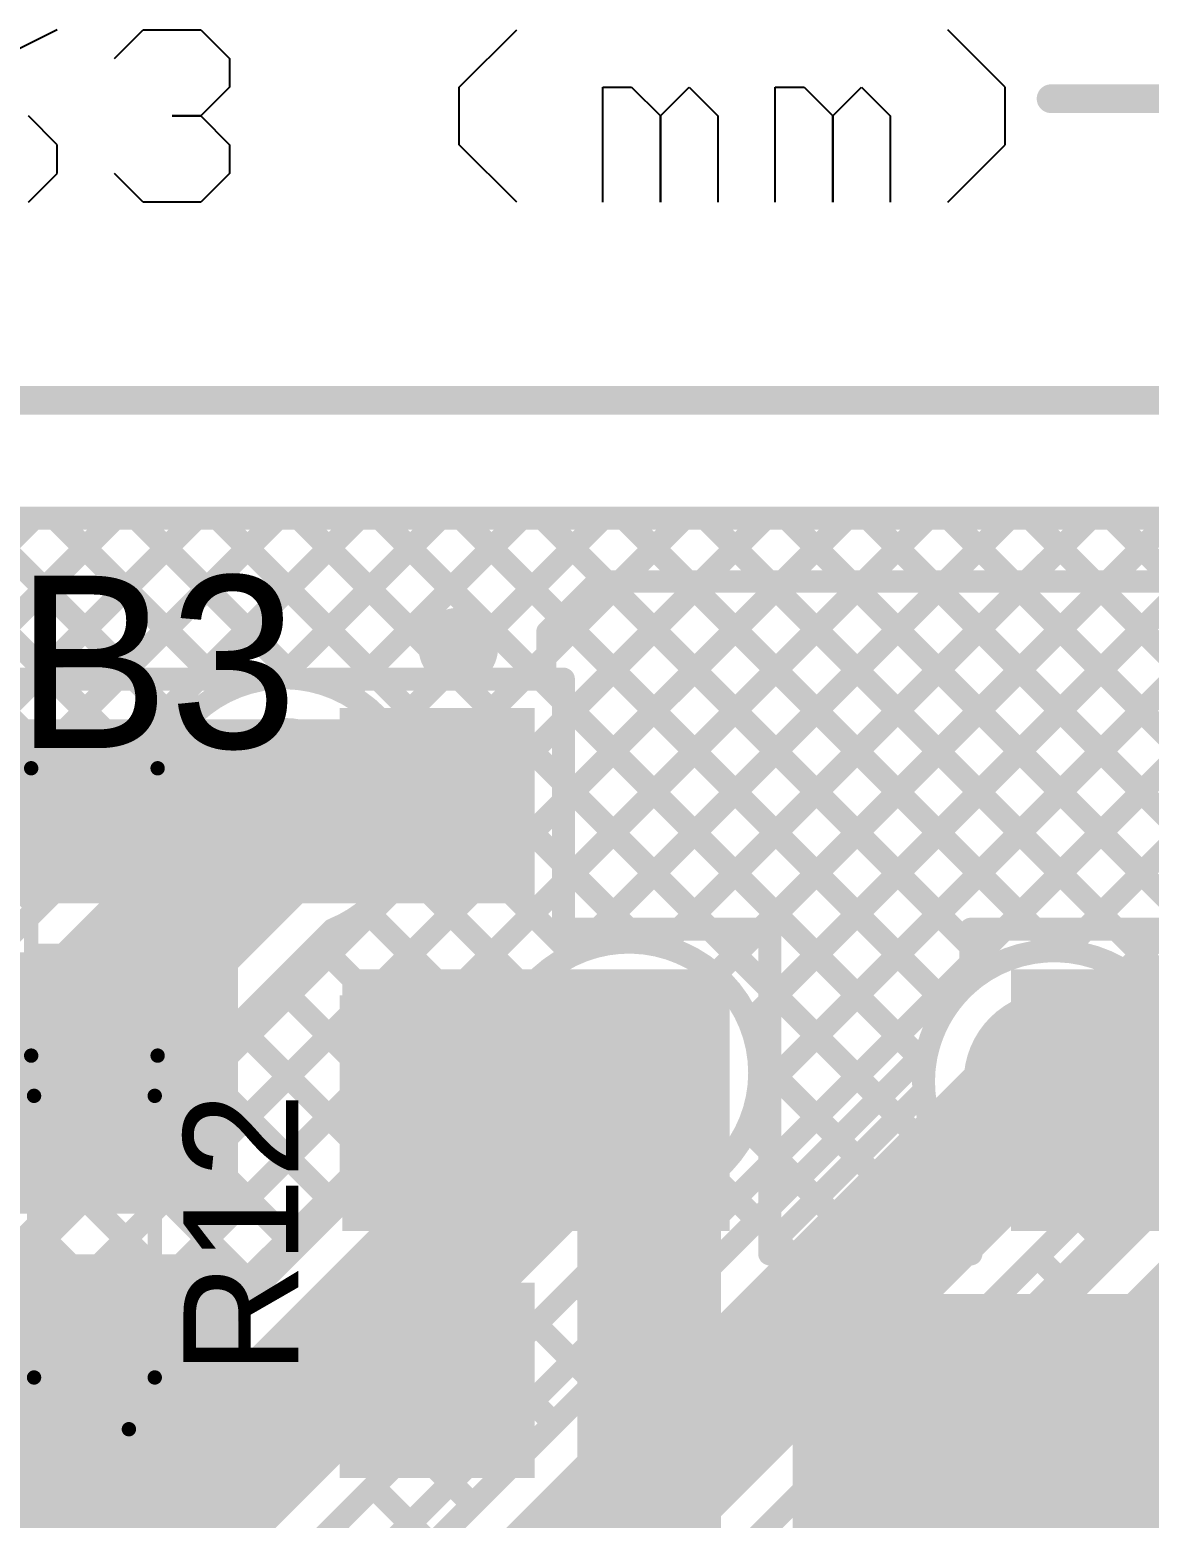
# Model space of a CAD drawing. Header units: millimetres. Extents: x 0.84 to 4.46, y 0.99 to 2.92.
# Drawn here: x 2.64 to 3.029, y 2.406 to 2.924 of the extents above; entities that cross this region are included whole.
import ezdxf

# ---------------------------------------------------------------- set-up
doc = ezdxf.new("R2010")
doc.units = ezdxf.units.MM
doc.header["$MEASUREMENT"] = 0
for name, color, linetype in [('BottomLayer', 5, 'Continuous'), ('Mechanical1', 6, 'Continuous'), ('Mechanical2', 216, 'Continuous'), ('MultiLayer', 9, 'Continuous'), ('TopLayer', 1, 'Continuous'), ('TopOverlay', 2, 'Continuous'), ('TopPaste', 8, 'Continuous'), ('TopSolder', 216, 'Continuous'), ('ViaHoleLayer', 16, 'Continuous')]:
    doc.layers.add(name, color=color, linetype=linetype)

# ---------------------------------------------------------------- blocks, each defined once
blk = doc.blocks.new('S______B______9')
at = {"layer": 'TopLayer'}
for points in [[(-0.015, -0.0175), (-0.015, 0.0175), (-0.045, -0.0175), (-0.045, 0.0175)], [(0.045, -0.0175), (0.045, 0.0175), (0.015, -0.0175), (0.015, 0.0175)]]:
    blk.add_solid(points, dxfattribs=at)
at = {"layer": 'TopOverlay', "const_width": 0.005}
for points in [[(-0.05, 0.022), (0.05, 0.022)], [(-0.05, 0.022), (-0.05, -0.022)], [(0.05, 0.022), (0.05, -0.022)], [(-0.05, -0.022), (0.05, -0.022)]]:
    blk.add_lwpolyline(points, dxfattribs=at)
at = {"layer": 'TopOverlay', "const_width": 0.0025}
for points in [[(-0.05125, 0.022, 1), (-0.04875, 0.022, 1)], [(-0.05125, 0.022, 1), (-0.04875, 0.022, 1)], [(0.04875, 0.022, 1), (0.05125, 0.022, 1)], [(0.04875, 0.022, 1), (0.05125, 0.022, 1)], [(-0.05125, -0.022, 1), (-0.04875, -0.022, 1)], [(-0.05125, -0.022, 1), (-0.04875, -0.022, 1)], [(0.04875, -0.022, 1), (0.05125, -0.022, 1)], [(0.04875, -0.022, 1), (0.05125, -0.022, 1)]]:
    blk.add_lwpolyline(points, format="xyb", close=True, dxfattribs=at)
at = {"layer": 'TopPaste'}
for points in [[(-0.015, -0.0175), (-0.015, 0.0175), (-0.045, -0.0175), (-0.045, 0.0175)], [(0.045, -0.0175), (0.045, 0.0175), (0.015, -0.0175), (0.015, 0.0175)]]:
    blk.add_solid(points, dxfattribs=at)
at = {"layer": 'TopSolder'}
for points in [[(-0.011, -0.0215), (-0.011, 0.0215), (-0.049, -0.0215), (-0.049, 0.0215)], [(0.049, -0.0215), (0.049, 0.0215), (0.011, -0.0215), (0.011, 0.0215)]]:
    blk.add_solid(points, dxfattribs=at)
blk = doc.blocks.new('4N25_35M_11')
at = {"layer": 'TopLayer'}
for points in [[(-0.20728, 0.13002), (-0.20728, 0.06998), (-0.14744, 0.13002), (-0.14744, 0.06998)], [(0.14744, 0.13002), (0.14744, 0.06998), (0.20728, 0.13002), (0.20728, 0.06998)], [(-0.20728, 0.03002), (-0.20728, -0.03002), (-0.14744, 0.03002), (-0.14744, -0.03002)], [(0.14744, 0.03002), (0.14744, -0.03002), (0.20728, 0.03002), (0.20728, -0.03002)], [(-0.20728, -0.06998), (-0.20728, -0.13002), (-0.14744, -0.06998), (-0.14744, -0.13002)], [(0.14744, -0.06998), (0.14744, -0.13002), (0.20728, -0.06998), (0.20728, -0.13002)]]:
    blk.add_solid(points, dxfattribs=at)
at = {"layer": 'TopOverlay'}
for points, const_width in [([(-0.13936, 0.16064), (-0.12201, 0.17799)], 0.00701), ([(-0.12201, 0.17799), (0.122, 0.17799)], 0.00787), ([(0.12201, 0.17799), (0.13936, 0.16064)], 0.00701), ([(-0.13936, 0.145), (-0.13936, 0.16064)], 0.00701), ([(0.13936, 0.145), (0.13936, 0.16064)], 0.00701), ([(-0.13936, -0.16064), (-0.13936, -0.145)], 0.00701), ([(0.13936, -0.16064), (0.13936, -0.145)], 0.00701), ([(-0.13936, -0.16064), (-0.12201, -0.17799)], 0.00701), ([(0.12201, -0.17799), (0.13936, -0.16064)], 0.00701), ([(-0.12201, -0.17799), (0.122, -0.17799)], 0.00787)]:
    blk.add_lwpolyline(points, dxfattribs=dict(at, const_width=const_width))
for points, const_width in [([(-0.12398, 0.17799, 1), (-0.12004, 0.17799, 1)], 0.00394), ([(-0.12376, 0.17799, 1), (-0.12026, 0.17799, 1)], 0.0035), ([(0.12003, 0.17799, 1), (0.12397, 0.17799, 1)], 0.00394), ([(0.12026, 0.17799, 1), (0.12376, 0.17799, 1)], 0.0035), ([(-0.166, 0.155, 1), (-0.174, 0.155, 1)], 0.01969), ([(-0.17892, 0.155, 1), (-0.16908, 0.155, 1)], 0.00984), ([(-0.17092, 0.155, 1), (-0.16108, 0.155, 1)], 0.00984), ([(-0.14111, 0.16064, 1), (-0.13761, 0.16064, 1)], 0.0035), ([(-0.14111, 0.16064, 1), (-0.13761, 0.16064, 1)], 0.0035), ([(0.13761, 0.16064, 1), (0.14111, 0.16064, 1)], 0.0035), ([(0.13761, 0.16064, 1), (0.14111, 0.16064, 1)], 0.0035), ([(-0.14111, 0.145, 1), (-0.13761, 0.145, 1)], 0.0035), ([(0.13761, 0.145, 1), (0.14111, 0.145, 1)], 0.0035), ([(-0.14111, -0.145, 1), (-0.13761, -0.145, 1)], 0.0035), ([(0.13761, -0.145, 1), (0.14111, -0.145, 1)], 0.0035), ([(-0.14111, -0.16064, 1), (-0.13761, -0.16064, 1)], 0.0035), ([(-0.14111, -0.16064, 1), (-0.13761, -0.16064, 1)], 0.0035), ([(0.13761, -0.16064, 1), (0.14111, -0.16064, 1)], 0.0035), ([(0.13761, -0.16064, 1), (0.14111, -0.16064, 1)], 0.0035), ([(-0.12398, -0.17799, 1), (-0.12004, -0.17799, 1)], 0.00394), ([(-0.12376, -0.17799, 1), (-0.12026, -0.17799, 1)], 0.0035), ([(0.12003, -0.17799, 1), (0.12397, -0.17799, 1)], 0.00394), ([(0.12026, -0.17799, 1), (0.12376, -0.17799, 1)], 0.0035)]:
    blk.add_lwpolyline(points, format="xyb", close=True, dxfattribs=dict(at, const_width=const_width))
at = {"layer": 'TopPaste'}
for points in [[(-0.20728, 0.13002), (-0.20728, 0.06998), (-0.14744, 0.13002), (-0.14744, 0.06998)], [(0.14744, 0.13002), (0.14744, 0.06998), (0.20728, 0.13002), (0.20728, 0.06998)], [(-0.20728, 0.03002), (-0.20728, -0.03002), (-0.14744, 0.03002), (-0.14744, -0.03002)], [(0.14744, 0.03002), (0.14744, -0.03002), (0.20728, 0.03002), (0.20728, -0.03002)], [(-0.20728, -0.06998), (-0.20728, -0.13002), (-0.14744, -0.06998), (-0.14744, -0.13002)], [(0.14744, -0.06998), (0.14744, -0.13002), (0.20728, -0.06998), (0.20728, -0.13002)]]:
    blk.add_solid(points, dxfattribs=at)
at = {"layer": 'TopSolder'}
for points in [[(-0.21128, 0.13402), (-0.21128, 0.06598), (-0.14344, 0.13402), (-0.14344, 0.06598)], [(0.14344, 0.13402), (0.14344, 0.06598), (0.21128, 0.13402), (0.21128, 0.06598)], [(-0.21128, 0.03402), (-0.21128, -0.03402), (-0.14344, 0.03402), (-0.14344, -0.03402)], [(0.14344, 0.03402), (0.14344, -0.03402), (0.21128, 0.03402), (0.21128, -0.03402)], [(-0.21128, -0.06598), (-0.21128, -0.13402), (-0.14344, -0.06598), (-0.14344, -0.13402)], [(0.14344, -0.06598), (0.14344, -0.13402), (0.21128, -0.06598), (0.21128, -0.13402)]]:
    blk.add_solid(points, dxfattribs=at)
blk = doc.blocks.new('C__1206_23')
at = {"layer": 'TopLayer'}
for points in [[(-0.08, -0.035), (-0.02, -0.035), (-0.08, 0.035), (-0.02, 0.035)], [(0.02, -0.035), (0.08, -0.035), (0.02, 0.035), (0.08, 0.035)]]:
    blk.add_solid(points, dxfattribs=at)
at = {"layer": 'TopOverlay', "const_width": 0.005}
for points in [[(-0.024, 0.039), (-0.084, 0.039)], [(-0.084, 0.039), (-0.084, -0.039)], [(0.084, 0.039), (0.024, 0.039)], [(0.084, 0.039), (0.084, -0.039)], [(-0.024, -0.039), (-0.084, -0.039)], [(0.084, -0.039), (0.024, -0.039)]]:
    blk.add_lwpolyline(points, dxfattribs=at)
at = {"layer": 'TopOverlay', "const_width": 0.0025}
for points in [[(-0.08525, 0.039, 1), (-0.08275, 0.039, 1)], [(-0.08525, 0.039, 1), (-0.08275, 0.039, 1)], [(-0.02525, 0.039, 1), (-0.02275, 0.039, 1)], [(0.02275, 0.039, 1), (0.02525, 0.039, 1)], [(0.08275, 0.039, 1), (0.08525, 0.039, 1)], [(0.08275, 0.039, 1), (0.08525, 0.039, 1)], [(-0.08525, -0.039, 1), (-0.08275, -0.039, 1)], [(-0.08525, -0.039, 1), (-0.08275, -0.039, 1)], [(-0.02525, -0.039, 1), (-0.02275, -0.039, 1)], [(0.02275, -0.039, 1), (0.02525, -0.039, 1)], [(0.08275, -0.039, 1), (0.08525, -0.039, 1)], [(0.08275, -0.039, 1), (0.08525, -0.039, 1)]]:
    blk.add_lwpolyline(points, format="xyb", close=True, dxfattribs=at)
at = {"layer": 'TopPaste'}
for points in [[(-0.08, -0.035), (-0.02, -0.035), (-0.08, 0.035), (-0.02, 0.035)], [(0.02, -0.035), (0.08, -0.035), (0.02, 0.035), (0.08, 0.035)]]:
    blk.add_solid(points, dxfattribs=at)
at = {"layer": 'TopSolder'}
for points in [[(-0.084, -0.039), (-0.016, -0.039), (-0.084, 0.039), (-0.016, 0.039)], [(0.016, -0.039), (0.084, -0.039), (0.016, 0.039), (0.084, 0.039)]]:
    blk.add_solid(points, dxfattribs=at)
blk = doc.blocks.new('R__0603_41')
at = {"layer": 'TopLayer'}
for points in [[(-0.045, 0.0175), (-0.045, -0.0175), (-0.015, 0.0175), (-0.015, -0.0175)], [(0.015, 0.0175), (0.015, -0.0175), (0.045, 0.0175), (0.045, -0.0175)]]:
    blk.add_solid(points, dxfattribs=at)
at = {"layer": 'TopOverlay', "const_width": 0.005}
for points in [[(-0.049, 0.021), (0.049, 0.021)], [(-0.049, 0.021), (-0.049, -0.021)], [(0.049, 0.021), (0.049, -0.021)], [(-0.049, -0.021), (0.049, -0.021)]]:
    blk.add_lwpolyline(points, dxfattribs=at)
at = {"layer": 'TopOverlay', "const_width": 0.0025}
for points in [[(-0.05025, 0.021, 1), (-0.04775, 0.021, 1)], [(-0.05025, 0.021, 1), (-0.04775, 0.021, 1)], [(0.04775, 0.021, 1), (0.05025, 0.021, 1)], [(0.04775, 0.021, 1), (0.05025, 0.021, 1)], [(-0.05025, -0.021, 1), (-0.04775, -0.021, 1)], [(-0.05025, -0.021, 1), (-0.04775, -0.021, 1)], [(0.04775, -0.021, 1), (0.05025, -0.021, 1)], [(0.04775, -0.021, 1), (0.05025, -0.021, 1)]]:
    blk.add_lwpolyline(points, format="xyb", close=True, dxfattribs=at)
at = {"layer": 'TopPaste'}
for points in [[(-0.045, 0.0175), (-0.045, -0.0175), (-0.015, 0.0175), (-0.015, -0.0175)], [(0.015, 0.0175), (0.015, -0.0175), (0.045, 0.0175), (0.045, -0.0175)]]:
    blk.add_solid(points, dxfattribs=at)
at = {"layer": 'TopSolder'}
for points in [[(-0.049, 0.0215), (-0.049, -0.0215), (-0.011, 0.0215), (-0.011, -0.0215)], [(0.011, 0.0215), (0.011, -0.0215), (0.049, 0.0215), (0.049, -0.0215)]]:
    blk.add_solid(points, dxfattribs=at)

msp = doc.modelspace()

# ---------------------------------------------------------------- linework, layer by layer
at = {"layer": 'BottomLayer'}
for points, const_width in [([(2.15142, 2.01), (2.89542, 2.754)], 0.008), ([(2.17971, 2.01), (2.92371, 2.754)], 0.008), ([(2.20799, 2.01), (2.95199, 2.754)], 0.008), ([(2.41677, 2.47334), (2.69743, 2.754)], 0.008), ([(2.43784, 2.46612), (2.72572, 2.754)], 0.008), ([(2.45178, 2.45178), (2.754, 2.754)], 0.008), ([(2.45178, 2.45178), (2.754, 2.754)], 0.008), ([(2.54339, 2.65653), (2.64086, 2.754)], 0.008), ([(2.54545, 2.6303), (2.66915, 2.754)], 0.008), ([(2.56184, 2.754), (3.10416, 2.754)], 0.008), ([(2.56345, 2.754), (2.67067, 2.64678)], 0.008), ([(2.59173, 2.754), (2.68346, 2.66227)], 0.008), ([(2.62002, 2.754), (2.69253, 2.68149)], 0.008), ([(2.6483, 2.754), (2.70829, 2.69401)], 0.008), ([(2.67658, 2.754), (2.73229, 2.69829)], 0.008), ([(2.70486, 2.754), (2.8526, 2.60626)], 0.008), ([(2.72676, 2.69848), (2.78228, 2.754)], 0.008), ([(2.73315, 2.754), (2.935, 2.55215)], 0.008), ([(2.74961, 2.69304), (2.81057, 2.754)], 0.008), ([(2.76143, 2.754), (2.94914, 2.56629)], 0.008), ([(2.76472, 2.67986), (2.83885, 2.754)], 0.008), ([(2.77298, 2.65984), (2.86714, 2.754)], 0.008), ([(2.78972, 2.754), (2.9591, 2.58462)], 0.008), ([(2.818, 2.754), (2.97411, 2.59789)], 0.008), ([(2.82827, 2.602), (2.98027, 2.754)], 0.008), ([(2.84629, 2.754), (2.9968, 2.60349)], 0.008), ([(2.85956, 2.605), (3.00856, 2.754)], 0.008), ([(2.87457, 2.754), (3.07312, 2.55545)], 0.008), ([(2.87802, 2.59518), (3.03684, 2.754)], 0.008), ([(2.88989, 2.57876), (3.06513, 2.754)], 0.008), ([(2.89287, 2.55345), (3.09341, 2.754)], 0.008), ([(2.90285, 2.754), (3.08726, 2.56959)], 0.008), ([(2.93114, 2.754), (3.10394, 2.5812)], 0.008), ([(2.95942, 2.754), (3.12982, 2.58361)], 0.008), ([(2.98771, 2.754), (3.1581, 2.58361)], 0.008), ([(3.01599, 2.754), (3.18639, 2.58361)], 0.008), ([(1.7387, 1.371), (3.10506, 2.73736)], 0.008), ([(2.55765, 2.73151), (2.65652, 2.63264)], 0.008), ([(1.983, 1.47388), (3.23054, 2.72142)], 0.008), ([(2.53956, 2.72132), (2.64238, 2.6185)], 0.008), ([(2.99935, 2.60337), (3.11913, 2.72315)], 0.008), ([(3.02056, 2.5963), (3.14975, 2.72548)], 0.008), ([(2.728, 2.64896), (2.728, 2.653)], 0.05), ([(2.36104, 2.282), (2.728, 2.64896)], 0.05), ([(2.45807, 2.43419), (2.6829, 2.65902)], 0.008), ([(2.77329, 2.65729), (2.82848, 2.6021)], 0.008), ([(2.76901, 2.63329), (2.81265, 2.58965)], 0.008), ([(2.75649, 2.61753), (2.80293, 2.57108)], 0.008), ([(2.38862, 2.25442), (2.74499, 2.61079)], 0.008), ([(2.73996, 2.60577), (2.78879, 2.55694)], 0.008), ([(2.72582, 2.59163), (2.77465, 2.5428)], 0.008), ([(2.23627, 2.01), (2.807, 2.58073)], 0.008), ([(2.258, 1.971), (2.848, 2.561)], 0.05), ([(1.944, 1.506), (2.996, 2.558)], 0.05), ([(2.71168, 2.57748), (2.7605, 2.52866)], 0.008), ([(2.22842, 1.71075), (3.08985, 2.57218)], 0.008), ([(2.24185, 2.01), (2.80386, 2.57201)], 0.008), ([(1.91642, 1.53358), (2.95186, 2.56901)], 0.008), ([(2.256, 1.68318), (3.11743, 2.54461)], 0.05), ([(2.848, 2.561), (2.848, 2.561)], 0.025), ([(2.89326, 2.5656), (2.92085, 2.53801)], 0.008), ([(2.69754, 2.56334), (2.74636, 2.51452)], 0.008), ([(2.68339, 2.5492), (2.73222, 2.50037)], 0.008), ([(2.8891, 2.54148), (2.90671, 2.52387)], 0.008), ([(2.66925, 2.53506), (2.71808, 2.48623)], 0.008), ([(2.87665, 2.52565), (2.89257, 2.50973)], 0.008), ([(2.65511, 2.52092), (2.70394, 2.47209)], 0.008), ([(3.02262, 2.5211), (3.03069, 2.51302)], 0.008), ([(1.983, 1.48985), (3.00701, 2.51386)], 0.008), ([(2.28558, 1.94342), (2.85901, 2.51686)], 0.008), ([(2.85808, 2.51593), (2.87843, 2.49558)], 0.008), ([(3.00429, 2.51114), (3.01655, 2.49888)], 0.008), ([(2.64097, 2.50677), (2.68979, 2.45795)], 0.008), ([(2.67474, 2.04676), (3.13359, 2.50561)], 0.008), ([(2.84394, 2.50179), (2.86429, 2.48144)], 0.008), ([(2.99015, 2.497), (3.00241, 2.48474)], 0.008), ([(2.62683, 2.49263), (2.67565, 2.44381)], 0.008), ([(2.8298, 2.48765), (2.85015, 2.4673)], 0.008), ([(2.97601, 2.48285), (2.98827, 2.4706)], 0.008), ([(2.61268, 2.47849), (2.66151, 2.42966)], 0.008), ([(2.81566, 2.4735), (2.836, 2.45316)], 0.008), ([(2.96187, 2.46871), (2.97413, 2.45645)], 0.008), ([(2.59854, 2.46435), (2.64737, 2.41552)], 0.008), ([(2.80152, 2.45936), (2.82186, 2.43902)], 0.008), ([(2.94773, 2.45457), (2.95998, 2.44231)], 0.008), ([(2.78737, 2.44522), (2.80772, 2.42487)], 0.008), ([(2.93358, 2.44043), (2.94584, 2.42817)], 0.008), ([(2.77323, 2.43108), (2.79358, 2.41073)], 0.008), ([(2.91944, 2.42629), (2.9317, 2.41403)], 0.008), ([(2.75909, 2.41694), (2.77944, 2.39659)], 0.008), ([(2.9053, 2.41215), (2.91756, 2.39989)], 0.008), ([(2.74495, 2.40279), (2.76529, 2.38245)], 0.008)]:
    msp.add_lwpolyline(points, dxfattribs=dict(at, const_width=const_width))
for points, const_width in [([(2.63886, 2.754, 1), (2.64286, 2.754, 1)], 0.004), ([(2.6463, 2.754, 1), (2.6503, 2.754, 1)], 0.004), ([(2.66715, 2.754, 1), (2.67115, 2.754, 1)], 0.004), ([(2.67458, 2.754, 1), (2.67858, 2.754, 1)], 0.004), ([(2.69543, 2.754, 1), (2.69943, 2.754, 1)], 0.004), ([(2.70286, 2.754, 1), (2.70686, 2.754, 1)], 0.004), ([(2.72372, 2.754, 1), (2.72772, 2.754, 1)], 0.004), ([(2.73115, 2.754, 1), (2.73515, 2.754, 1)], 0.004), ([(2.752, 2.754, 1), (2.756, 2.754, 1)], 0.004), ([(2.752, 2.754, 1), (2.756, 2.754, 1)], 0.004), ([(2.75943, 2.754, 1), (2.76343, 2.754, 1)], 0.004), ([(2.78028, 2.754, 1), (2.78428, 2.754, 1)], 0.004), ([(2.78772, 2.754, 1), (2.79172, 2.754, 1)], 0.004), ([(2.80857, 2.754, 1), (2.81257, 2.754, 1)], 0.004), ([(2.816, 2.754, 1), (2.82, 2.754, 1)], 0.004), ([(2.83685, 2.754, 1), (2.84085, 2.754, 1)], 0.004), ([(2.84429, 2.754, 1), (2.84829, 2.754, 1)], 0.004), ([(2.86514, 2.754, 1), (2.86914, 2.754, 1)], 0.004), ([(2.87257, 2.754, 1), (2.87657, 2.754, 1)], 0.004), ([(2.89342, 2.754, 1), (2.89742, 2.754, 1)], 0.004), ([(2.90085, 2.754, 1), (2.90485, 2.754, 1)], 0.004), ([(2.92171, 2.754, 1), (2.92571, 2.754, 1)], 0.004), ([(2.92914, 2.754, 1), (2.93314, 2.754, 1)], 0.004), ([(2.94999, 2.754, 1), (2.95399, 2.754, 1)], 0.004), ([(2.95742, 2.754, 1), (2.96142, 2.754, 1)], 0.004), ([(2.97827, 2.754, 1), (2.98227, 2.754, 1)], 0.004), ([(2.98571, 2.754, 1), (2.98971, 2.754, 1)], 0.004), ([(3.00656, 2.754, 1), (3.01056, 2.754, 1)], 0.004), ([(3.01399, 2.754, 1), (3.01799, 2.754, 1)], 0.004), ([(2.72476, 2.69848, 1), (2.72876, 2.69848, 1)], 0.004), ([(2.73029, 2.69829, 1), (2.73429, 2.69829, 1)], 0.004), ([(2.70629, 2.69401, 1), (2.71029, 2.69401, 1)], 0.004), ([(2.74761, 2.69304, 1), (2.75161, 2.69304, 1)], 0.004), ([(2.69053, 2.68149, 1), (2.69453, 2.68149, 1)], 0.004), ([(2.71225, 2.653, 1), (2.74375, 2.653, 1)], 0.0315), ([(2.76272, 2.67986, 1), (2.76672, 2.67986, 1)], 0.004), ([(2.7155, 2.653, 1), (2.7405, 2.653, 1)], 0.025), ([(2.7155, 2.64896, 1), (2.7405, 2.64896, 1)], 0.025), ([(2.7155, 2.64896, 1), (2.7405, 2.64896, 1)], 0.025), ([(2.6809, 2.65902, 1), (2.6849, 2.65902, 1)], 0.004), ([(2.6809, 2.65902, 1), (2.6849, 2.65902, 1)], 0.004), ([(2.68146, 2.66227, 1), (2.68546, 2.66227, 1)], 0.004), ([(2.77098, 2.65984, 1), (2.77498, 2.65984, 1)], 0.004), ([(2.77129, 2.65729, 1), (2.77529, 2.65729, 1)], 0.004), ([(2.7715, 2.653, 1), (2.7755, 2.653, 1)], 0.004), ([(2.7715, 2.653, 1), (2.7755, 2.653, 1)], 0.004), ([(2.66867, 2.64678, 1), (2.67267, 2.64678, 1)], 0.004), ([(2.65452, 2.63264, 1), (2.65852, 2.63264, 1)], 0.004), ([(2.76701, 2.63329, 1), (2.77101, 2.63329, 1)], 0.004), ([(2.64038, 2.6185, 1), (2.64438, 2.6185, 1)], 0.004), ([(2.75449, 2.61753, 1), (2.75849, 2.61753, 1)], 0.004), ([(2.74299, 2.61079, 1), (2.74699, 2.61079, 1)], 0.004), ([(2.74299, 2.61079, 1), (2.74699, 2.61079, 1)], 0.004), ([(2.73796, 2.60577, 1), (2.74196, 2.60577, 1)], 0.004), ([(2.82627, 2.602, 1), (2.83027, 2.602, 1)], 0.004), ([(2.82648, 2.6021, 1), (2.83048, 2.6021, 1)], 0.004), ([(2.8506, 2.60626, 1), (2.8546, 2.60626, 1)], 0.004), ([(2.85756, 2.605, 1), (2.86156, 2.605, 1)], 0.004), ([(2.9948, 2.60349, 1), (2.9988, 2.60349, 1)], 0.004), ([(2.99735, 2.60337, 1), (3.00135, 2.60337, 1)], 0.004), ([(2.97212, 2.59789, 1), (2.97612, 2.59789, 1)], 0.004), ([(3.01856, 2.5963, 1), (3.02256, 2.5963, 1)], 0.004), ([(2.72382, 2.59163, 1), (2.72782, 2.59163, 1)], 0.004), ([(2.87602, 2.59518, 1), (2.88002, 2.59518, 1)], 0.004), ([(2.81065, 2.58965, 1), (2.81465, 2.58965, 1)], 0.004), ([(2.83225, 2.561, 1), (2.86375, 2.561, 1)], 0.0315), ([(2.805, 2.58073, 1), (2.809, 2.58073, 1)], 0.004), ([(2.8355, 2.561, 1), (2.8605, 2.561, 1)], 0.025), ([(2.9571, 2.58462, 1), (2.9611, 2.58462, 1)], 0.004), ([(2.98025, 2.558, 1), (3.01175, 2.558, 1)], 0.0315), ([(2.70968, 2.57748, 1), (2.71368, 2.57748, 1)], 0.004), ([(2.88789, 2.57876, 1), (2.89189, 2.57876, 1)], 0.004), ([(2.9835, 2.558, 1), (3.0085, 2.558, 1)], 0.025), ([(2.80093, 2.57108, 1), (2.80493, 2.57108, 1)], 0.004), ([(2.80186, 2.57201, 1), (2.80586, 2.57201, 1)], 0.004), ([(2.80186, 2.57201, 1), (2.80586, 2.57201, 1)], 0.004), ([(2.84175, 2.561, 1), (2.85425, 2.561, 1)], 0.0125), ([(2.84175, 2.561, 1), (2.85425, 2.561, 1)], 0.0125), ([(2.89126, 2.5656, 1), (2.89526, 2.5656, 1)], 0.004), ([(2.94714, 2.56629, 1), (2.95114, 2.56629, 1)], 0.004), ([(2.94986, 2.56901, 1), (2.95386, 2.56901, 1)], 0.004), ([(2.94986, 2.56901, 1), (2.95386, 2.56901, 1)], 0.004), ([(2.69554, 2.56334, 1), (2.69954, 2.56334, 1)], 0.004), ([(2.8915, 2.561, 1), (2.8955, 2.561, 1)], 0.004), ([(2.8915, 2.561, 1), (2.8955, 2.561, 1)], 0.004), ([(2.78679, 2.55694, 1), (2.79079, 2.55694, 1)], 0.004), ([(2.89087, 2.55345, 1), (2.89487, 2.55345, 1)], 0.004), ([(2.933, 2.55215, 1), (2.937, 2.55215, 1)], 0.004), ([(2.68139, 2.5492, 1), (2.68539, 2.5492, 1)], 0.004), ([(2.77265, 2.5428, 1), (2.77665, 2.5428, 1)], 0.004), ([(2.8871, 2.54148, 1), (2.8911, 2.54148, 1)], 0.004), ([(2.66725, 2.53506, 1), (2.67125, 2.53506, 1)], 0.004), ([(2.91886, 2.53801, 1), (2.92286, 2.53801, 1)], 0.004), ([(2.7585, 2.52866, 1), (2.7625, 2.52866, 1)], 0.004), ([(2.87465, 2.52565, 1), (2.87865, 2.52565, 1)], 0.004), ([(2.90471, 2.52387, 1), (2.90871, 2.52387, 1)], 0.004), ([(2.65311, 2.52092, 1), (2.65711, 2.52092, 1)], 0.004), ([(3.02062, 2.5211, 1), (3.02462, 2.5211, 1)], 0.004), ([(2.74436, 2.51452, 1), (2.74836, 2.51452, 1)], 0.004), ([(2.85608, 2.51593, 1), (2.86008, 2.51593, 1)], 0.004), ([(2.85701, 2.51686, 1), (2.86101, 2.51686, 1)], 0.004), ([(2.85701, 2.51686, 1), (2.86101, 2.51686, 1)], 0.004), ([(3.00501, 2.51386, 1), (3.00901, 2.51386, 1)], 0.004), ([(3.00501, 2.51386, 1), (3.00901, 2.51386, 1)], 0.004), ([(2.89057, 2.50973, 1), (2.89457, 2.50973, 1)], 0.004), ([(3.00229, 2.51114, 1), (3.00629, 2.51114, 1)], 0.004), ([(3.02869, 2.51302, 1), (3.03269, 2.51302, 1)], 0.004), ([(2.63897, 2.50677, 1), (2.64297, 2.50677, 1)], 0.004), ([(2.73022, 2.50037, 1), (2.73422, 2.50037, 1)], 0.004), ([(2.84194, 2.50179, 1), (2.84594, 2.50179, 1)], 0.004), ([(3.01455, 2.49888, 1), (3.01855, 2.49888, 1)], 0.004), ([(2.87643, 2.49558, 1), (2.88043, 2.49558, 1)], 0.004), ([(2.98815, 2.497, 1), (2.99215, 2.497, 1)], 0.004), ([(2.8278, 2.48765, 1), (2.8318, 2.48765, 1)], 0.004), ([(2.71608, 2.48623, 1), (2.72008, 2.48623, 1)], 0.004), ([(2.97401, 2.48285, 1), (2.97801, 2.48285, 1)], 0.004), ([(3.00041, 2.48474, 1), (3.00441, 2.48474, 1)], 0.004), ([(2.86229, 2.48144, 1), (2.86629, 2.48144, 1)], 0.004), ([(2.70194, 2.47209, 1), (2.70594, 2.47209, 1)], 0.004), ([(2.81366, 2.4735, 1), (2.81766, 2.4735, 1)], 0.004), ([(2.84815, 2.4673, 1), (2.85215, 2.4673, 1)], 0.004), ([(2.95987, 2.46871, 1), (2.96387, 2.46871, 1)], 0.004), ([(2.98627, 2.4706, 1), (2.99027, 2.4706, 1)], 0.004), ([(2.68779, 2.45795, 1), (2.69179, 2.45795, 1)], 0.004), ([(2.79952, 2.45936, 1), (2.80352, 2.45936, 1)], 0.004), ([(2.97213, 2.45645, 1), (2.97613, 2.45645, 1)], 0.004), ([(2.834, 2.45316, 1), (2.838, 2.45316, 1)], 0.004), ([(2.94573, 2.45457, 1), (2.94973, 2.45457, 1)], 0.004), ([(2.67365, 2.44381, 1), (2.67765, 2.44381, 1)], 0.004), ([(2.78537, 2.44522, 1), (2.78937, 2.44522, 1)], 0.004), ([(2.95798, 2.44231, 1), (2.96198, 2.44231, 1)], 0.004), ([(2.81986, 2.43902, 1), (2.82386, 2.43902, 1)], 0.004), ([(2.93158, 2.44043, 1), (2.93558, 2.44043, 1)], 0.004), ([(2.77123, 2.43108, 1), (2.77523, 2.43108, 1)], 0.004), ([(2.65951, 2.42966, 1), (2.66351, 2.42966, 1)], 0.004), ([(2.91744, 2.42629, 1), (2.92144, 2.42629, 1)], 0.004), ([(2.94384, 2.42817, 1), (2.94784, 2.42817, 1)], 0.004), ([(2.80572, 2.42487, 1), (2.80972, 2.42487, 1)], 0.004), ([(2.64537, 2.41552, 1), (2.64937, 2.41552, 1)], 0.004), ([(2.75709, 2.41694, 1), (2.76109, 2.41694, 1)], 0.004), ([(2.79158, 2.41073, 1), (2.79558, 2.41073, 1)], 0.004), ([(2.9033, 2.41215, 1), (2.9073, 2.41215, 1)], 0.004), ([(2.9297, 2.41403, 1), (2.9337, 2.41403, 1)], 0.004), ([(2.74295, 2.40279, 1), (2.74695, 2.40279, 1)], 0.004)]:
    msp.add_lwpolyline(points, format="xyb", close=True, dxfattribs=dict(at, const_width=const_width))
at = {"layer": 'BottomLayer', "const_width": 0.008}
for points in [[(2.6829, 2.65902, -0.935769), (2.7735, 2.653)], [(2.7735, 2.653, -0.306082), (2.74499, 2.61079)], [(2.80386, 2.57201, -0.884681), (2.8935, 2.561)], [(2.95186, 2.56901, -0.884682), (3.0415, 2.558)], [(2.8935, 2.561, -0.344301), (2.85901, 2.51686)], [(3.0415, 2.558, -0.3443), (3.00701, 2.51386)]]:
    msp.add_lwpolyline(points, format="xyb", dxfattribs=at)
at = {"layer": 'Mechanical1'}
for p, q in [((2.64902, 2.92399), (2.62903, 2.91399)), ((2.66901, 2.91399), (2.67901, 2.92399)), ((2.67901, 2.92399), (2.699, 2.92399)), ((2.699, 2.92399), (2.709, 2.91399)), ((2.78897, 2.904), (2.80897, 2.92399)), ((2.97891, 2.904), (2.95892, 2.92399)), ((2.709, 2.91399), (2.709, 2.904)), ((2.709, 2.904), (2.699, 2.894)), ((2.78897, 2.884), (2.78897, 2.904)), ((2.83896, 2.86401), (2.83896, 2.904)), ((2.83896, 2.904), (2.84895, 2.904)), ((2.84895, 2.904), (2.85895, 2.894)), ((2.85895, 2.894), (2.86895, 2.904)), ((2.86895, 2.904), (2.87894, 2.894)), ((2.89894, 2.86401), (2.89894, 2.904)), ((2.89894, 2.904), (2.90894, 2.904)), ((2.90894, 2.904), (2.91893, 2.894)), ((2.91893, 2.894), (2.92893, 2.904)), ((2.92893, 2.904), (2.93893, 2.894)), ((2.97891, 2.884), (2.97891, 2.904)), ((2.64902, 2.884), (2.63902, 2.894)), ((2.699, 2.894), (2.68901, 2.894)), ((2.68901, 2.894), (2.699, 2.894)), ((2.699, 2.894), (2.709, 2.884)), ((2.85895, 2.894), (2.85895, 2.86401)), ((2.85895, 2.86401), (2.85895, 2.894)), ((2.87894, 2.894), (2.87894, 2.86401)), ((2.91893, 2.894), (2.91893, 2.86401)), ((2.91893, 2.86401), (2.91893, 2.894)), ((2.93893, 2.894), (2.93893, 2.86401)), ((2.64902, 2.87401), (2.64902, 2.884)), ((2.709, 2.884), (2.709, 2.87401)), ((2.80897, 2.86401), (2.78897, 2.884)), ((2.95892, 2.86401), (2.97891, 2.884)), ((2.63902, 2.86401), (2.64902, 2.87401)), ((2.67901, 2.86401), (2.66901, 2.87401)), ((2.709, 2.87401), (2.699, 2.86401)), ((2.699, 2.86401), (2.67901, 2.86401))]:
    msp.add_line(p, q, dxfattribs=at)
at = {"layer": 'Mechanical1', "const_width": 0.01}
msp.add_lwpolyline([(2.99491, 2.9), (4.45, 2.9)], dxfattribs=at)
at = {"layer": 'Mechanical1', "const_width": 0.005}
msp.add_lwpolyline([(2.99241, 2.9, 1), (2.99741, 2.9, 1)], format="xyb", close=True, dxfattribs=at)
at = {"layer": 'Mechanical2', "const_width": 0.01}
msp.add_lwpolyline([(1, 2.795), (4.45, 2.795)], dxfattribs=at)
at = {"layer": 'MultiLayer', "const_width": 0.0315}
for points in [[(2.71225, 2.653, 1), (2.74375, 2.653, 1)], [(2.83225, 2.561, 1), (2.86375, 2.561, 1)], [(2.98025, 2.558, 1), (3.01175, 2.558, 1)]]:
    msp.add_lwpolyline(points, format="xyb", close=True, dxfattribs=at)
at = {"layer": 'TopLayer'}
for points, const_width in [([(2.56184, 2.754), (3.10416, 2.754)], 0.008), ([(2.58286, 2.696), (2.64086, 2.754)], 0.008), ([(2.59173, 2.754), (2.64773, 2.698)], 0.008), ([(2.61115, 2.696), (2.66915, 2.754)], 0.008), ([(2.62002, 2.754), (2.67602, 2.698)], 0.008), ([(2.64143, 2.698), (2.69743, 2.754)], 0.008), ([(2.6483, 2.754), (2.7043, 2.698)], 0.008), ([(2.66972, 2.698), (2.72572, 2.754)], 0.008), ([(2.67658, 2.754), (2.73229, 2.69829)], 0.008), ([(2.698, 2.698), (2.754, 2.754)], 0.008), ([(2.698, 2.698), (2.754, 2.754)], 0.008), ([(2.70486, 2.754), (2.76084, 2.69802)], 0.008), ([(2.72676, 2.69848), (2.78228, 2.754)], 0.008), ([(2.73315, 2.754), (2.78913, 2.69802)], 0.008), ([(2.75459, 2.69802), (2.81057, 2.754)], 0.008), ([(2.76143, 2.754), (2.81741, 2.69802)], 0.008), ([(2.78287, 2.69802), (2.83885, 2.754)], 0.008), ([(2.78972, 2.754), (2.9591, 2.58462)], 0.008), ([(2.81116, 2.69802), (2.86714, 2.754)], 0.008), ([(2.818, 2.754), (2.967, 2.605)], 0.008), ([(2.8252, 2.68378), (2.89542, 2.754)], 0.008), ([(2.8252, 2.62721), (2.95199, 2.754)], 0.008), ([(2.8252, 2.65549), (2.92371, 2.754)], 0.008), ([(2.83727, 2.611), (2.98027, 2.754)], 0.008), ([(2.84629, 2.754), (2.98929, 2.611)], 0.008), ([(2.86556, 2.611), (3.00856, 2.754)], 0.008), ([(2.87457, 2.754), (3.01757, 2.611)], 0.008), ([(2.89384, 2.611), (3.03684, 2.754)], 0.008), ([(2.897, 2.55759), (3.09341, 2.754)], 0.008), ([(2.897, 2.58587), (3.06513, 2.754)], 0.008), ([(2.90285, 2.754), (3.04585, 2.611)], 0.008), ([(2.93114, 2.754), (3.07414, 2.611)], 0.008), ([(2.95942, 2.754), (3.09208, 2.62134)], 0.008), ([(2.98771, 2.754), (3.09208, 2.64963)], 0.008), ([(3.01599, 2.754), (3.09208, 2.67791)], 0.008), ([(2.9787, 2.611), (3.10506, 2.73736)], 0.008), ([(2.615, 2.698), (2.7213, 2.698)], 0.008), ([(2.73735, 2.69802), (2.8252, 2.69802)], 0.008), ([(2.81741, 2.69802), (2.8252, 2.69024)], 0.008), ([(2.8252, 2.611), (2.8252, 2.69802)], 0.008), ([(3.00698, 2.611), (3.09208, 2.6961)], 0.008), ([(2.8252, 2.69024), (2.95097, 2.56447)], 0.008), ([(2.728, 2.653), (2.728, 2.654)], 0.025), ([(2.8252, 2.66195), (2.87615, 2.611)], 0.008), ([(2.8252, 2.63367), (2.84786, 2.611)], 0.008), ([(2.8252, 2.611), (2.897, 2.611)], 0.008), ([(2.897, 2.498), (2.897, 2.611)], 0.008), ([(2.967, 2.611), (3.09208, 2.611)], 0.008), ([(2.967, 2.59306), (2.967, 2.611)], 0.008), ([(2.897, 2.5293), (2.967, 2.5993)], 0.008), ([(2.897, 2.59015), (2.967, 2.52015)], 0.008), ([(2.855, 2.37), (2.855, 2.557)], 0.05), ([(2.78128, 2.554), (2.78478, 2.5575)], 0.025), ([(2.8445, 2.5575), (2.848, 2.561)], 0.025), ([(2.848, 2.561), (2.851, 2.561)], 0.025), ([(2.851, 2.561), (2.855, 2.557)], 0.025), ([(2.897, 2.56186), (2.96086, 2.498)], 0.008), ([(2.897, 2.50102), (2.95063, 2.55465)], 0.008), ([(2.897, 2.53358), (2.93258, 2.498)], 0.008), ([(2.92226, 2.498), (2.9577, 2.53344)], 0.008), ([(2.967, 2.498), (2.967, 2.52294)], 0.008), ([(2.95055, 2.498), (2.967, 2.51445)], 0.008), ([(2.897, 2.5053), (2.9043, 2.498)], 0.008), ([(2.897, 2.498), (2.967, 2.498)], 0.008)]:
    msp.add_lwpolyline(points, dxfattribs=dict(at, const_width=const_width))
for points, const_width in [([(2.63886, 2.754, 1), (2.64286, 2.754, 1)], 0.004), ([(2.6463, 2.754, 1), (2.6503, 2.754, 1)], 0.004), ([(2.66715, 2.754, 1), (2.67115, 2.754, 1)], 0.004), ([(2.67458, 2.754, 1), (2.67858, 2.754, 1)], 0.004), ([(2.69543, 2.754, 1), (2.69943, 2.754, 1)], 0.004), ([(2.70286, 2.754, 1), (2.70686, 2.754, 1)], 0.004), ([(2.72372, 2.754, 1), (2.72772, 2.754, 1)], 0.004), ([(2.73115, 2.754, 1), (2.73515, 2.754, 1)], 0.004), ([(2.752, 2.754, 1), (2.756, 2.754, 1)], 0.004), ([(2.752, 2.754, 1), (2.756, 2.754, 1)], 0.004), ([(2.75943, 2.754, 1), (2.76343, 2.754, 1)], 0.004), ([(2.78028, 2.754, 1), (2.78428, 2.754, 1)], 0.004), ([(2.78772, 2.754, 1), (2.79172, 2.754, 1)], 0.004), ([(2.80857, 2.754, 1), (2.81257, 2.754, 1)], 0.004), ([(2.816, 2.754, 1), (2.82, 2.754, 1)], 0.004), ([(2.83685, 2.754, 1), (2.84085, 2.754, 1)], 0.004), ([(2.84429, 2.754, 1), (2.84829, 2.754, 1)], 0.004), ([(2.86514, 2.754, 1), (2.86914, 2.754, 1)], 0.004), ([(2.87257, 2.754, 1), (2.87657, 2.754, 1)], 0.004), ([(2.89342, 2.754, 1), (2.89742, 2.754, 1)], 0.004), ([(2.90085, 2.754, 1), (2.90485, 2.754, 1)], 0.004), ([(2.92171, 2.754, 1), (2.92571, 2.754, 1)], 0.004), ([(2.92914, 2.754, 1), (2.93314, 2.754, 1)], 0.004), ([(2.94999, 2.754, 1), (2.95399, 2.754, 1)], 0.004), ([(2.95742, 2.754, 1), (2.96142, 2.754, 1)], 0.004), ([(2.97827, 2.754, 1), (2.98227, 2.754, 1)], 0.004), ([(2.98571, 2.754, 1), (2.98971, 2.754, 1)], 0.004), ([(3.00656, 2.754, 1), (3.01056, 2.754, 1)], 0.004), ([(3.01399, 2.754, 1), (3.01799, 2.754, 1)], 0.004), ([(2.63943, 2.698, 1), (2.64343, 2.698, 1)], 0.004), ([(2.64573, 2.698, 1), (2.64973, 2.698, 1)], 0.004), ([(2.66772, 2.698, 1), (2.67172, 2.698, 1)], 0.004), ([(2.67401, 2.698, 1), (2.67801, 2.698, 1)], 0.004), ([(2.696, 2.698, 1), (2.7, 2.698, 1)], 0.004), ([(2.696, 2.698, 1), (2.7, 2.698, 1)], 0.004), ([(2.7023, 2.698, 1), (2.7063, 2.698, 1)], 0.004), ([(2.7193, 2.698, 1), (2.7233, 2.698, 1)], 0.004), ([(2.7193, 2.698, 1), (2.7233, 2.698, 1)], 0.004), ([(2.72476, 2.69848, 1), (2.72876, 2.69848, 1)], 0.004), ([(2.73029, 2.69829, 1), (2.73429, 2.69829, 1)], 0.004), ([(2.7327, 2.698, 1), (2.7367, 2.698, 1)], 0.004), ([(2.73535, 2.69802, 1), (2.73935, 2.69802, 1)], 0.004), ([(2.75259, 2.69802, 1), (2.75659, 2.69802, 1)], 0.004), ([(2.75884, 2.69802, 1), (2.76284, 2.69802, 1)], 0.004), ([(2.78087, 2.69802, 1), (2.78487, 2.69802, 1)], 0.004), ([(2.78713, 2.69802, 1), (2.79113, 2.69802, 1)], 0.004), ([(2.80916, 2.69802, 1), (2.81316, 2.69802, 1)], 0.004), ([(2.81541, 2.69802, 1), (2.81941, 2.69802, 1)], 0.004), ([(2.81541, 2.69802, 1), (2.81941, 2.69802, 1)], 0.004), ([(2.8232, 2.69802, 1), (2.8272, 2.69802, 1)], 0.004), ([(2.8232, 2.69802, 1), (2.8272, 2.69802, 1)], 0.004), ([(2.8232, 2.69024, 1), (2.8272, 2.69024, 1)], 0.004), ([(2.8232, 2.69024, 1), (2.8272, 2.69024, 1)], 0.004), ([(2.71225, 2.653, 1), (2.74375, 2.653, 1)], 0.0315), ([(2.8232, 2.68378, 1), (2.8272, 2.68378, 1)], 0.004), ([(2.72175, 2.654, 1), (2.73425, 2.654, 1)], 0.0125), ([(2.72175, 2.653, 1), (2.73425, 2.653, 1)], 0.0125), ([(2.8232, 2.66195, 1), (2.8272, 2.66195, 1)], 0.004), ([(2.8232, 2.65549, 1), (2.8272, 2.65549, 1)], 0.004), ([(2.8232, 2.63367, 1), (2.8272, 2.63367, 1)], 0.004), ([(2.8232, 2.62721, 1), (2.8272, 2.62721, 1)], 0.004), ([(2.8232, 2.611, 1), (2.8272, 2.611, 1)], 0.004), ([(2.8232, 2.611, 1), (2.8272, 2.611, 1)], 0.004), ([(2.83527, 2.611, 1), (2.83927, 2.611, 1)], 0.004), ([(2.84586, 2.611, 1), (2.84986, 2.611, 1)], 0.004), ([(2.86356, 2.611, 1), (2.86756, 2.611, 1)], 0.004), ([(2.87415, 2.611, 1), (2.87815, 2.611, 1)], 0.004), ([(2.89184, 2.611, 1), (2.89584, 2.611, 1)], 0.004), ([(2.895, 2.611, 1), (2.899, 2.611, 1)], 0.004), ([(2.895, 2.611, 1), (2.899, 2.611, 1)], 0.004), ([(2.965, 2.611, 1), (2.969, 2.611, 1)], 0.004), ([(2.965, 2.611, 1), (2.969, 2.611, 1)], 0.004), ([(2.9767, 2.611, 1), (2.9807, 2.611, 1)], 0.004), ([(2.98729, 2.611, 1), (2.99129, 2.611, 1)], 0.004), ([(3.00498, 2.611, 1), (3.00898, 2.611, 1)], 0.004), ([(3.01557, 2.611, 1), (3.01957, 2.611, 1)], 0.004), ([(2.965, 2.605, 1), (2.969, 2.605, 1)], 0.004), ([(2.965, 2.5993, 1), (2.969, 2.5993, 1)], 0.004), ([(2.965, 2.59306, 1), (2.969, 2.59306, 1)], 0.004), ([(2.965, 2.59306, 1), (2.969, 2.59306, 1)], 0.004), ([(2.83225, 2.561, 1), (2.86375, 2.561, 1)], 0.0315), ([(2.895, 2.59015, 1), (2.899, 2.59015, 1)], 0.004), ([(2.895, 2.58587, 1), (2.899, 2.58587, 1)], 0.004), ([(2.9571, 2.58462, 1), (2.9611, 2.58462, 1)], 0.004), ([(2.98025, 2.558, 1), (3.01175, 2.558, 1)], 0.0315), ([(2.8425, 2.557, 1), (2.8675, 2.557, 1)], 0.025), ([(2.77853, 2.5575, 1), (2.79103, 2.5575, 1)], 0.0125), ([(2.83825, 2.5575, 1), (2.85075, 2.5575, 1)], 0.0125), ([(2.84175, 2.561, 1), (2.85425, 2.561, 1)], 0.0125), ([(2.84175, 2.561, 1), (2.85425, 2.561, 1)], 0.0125), ([(2.84475, 2.561, 1), (2.85725, 2.561, 1)], 0.0125), ([(2.84475, 2.561, 1), (2.85725, 2.561, 1)], 0.0125), ([(2.84875, 2.557, 1), (2.86125, 2.557, 1)], 0.0125), ([(2.77503, 2.554, 1), (2.78753, 2.554, 1)], 0.0125), ([(2.895, 2.56186, 1), (2.899, 2.56186, 1)], 0.004), ([(2.94897, 2.56447, 1), (2.95297, 2.56447, 1)], 0.004), ([(2.895, 2.55759, 1), (2.899, 2.55759, 1)], 0.004), ([(2.94863, 2.55465, 1), (2.95263, 2.55465, 1)], 0.004), ([(2.895, 2.53358, 1), (2.899, 2.53358, 1)], 0.004), ([(2.895, 2.5293, 1), (2.899, 2.5293, 1)], 0.004), ([(2.9557, 2.53344, 1), (2.9597, 2.53344, 1)], 0.004), ([(2.965, 2.52294, 1), (2.969, 2.52294, 1)], 0.004), ([(2.965, 2.52294, 1), (2.969, 2.52294, 1)], 0.004), ([(2.965, 2.52015, 1), (2.969, 2.52015, 1)], 0.004), ([(2.965, 2.51445, 1), (2.969, 2.51445, 1)], 0.004), ([(2.895, 2.5053, 1), (2.899, 2.5053, 1)], 0.004), ([(2.895, 2.50102, 1), (2.899, 2.50102, 1)], 0.004), ([(2.895, 2.498, 1), (2.899, 2.498, 1)], 0.004), ([(2.895, 2.498, 1), (2.899, 2.498, 1)], 0.004), ([(2.9023, 2.498, 1), (2.9063, 2.498, 1)], 0.004), ([(2.92026, 2.498, 1), (2.92426, 2.498, 1)], 0.004), ([(2.93058, 2.498, 1), (2.93458, 2.498, 1)], 0.004), ([(2.94855, 2.498, 1), (2.95255, 2.498, 1)], 0.004), ([(2.95886, 2.498, 1), (2.96286, 2.498, 1)], 0.004), ([(2.965, 2.498, 1), (2.969, 2.498, 1)], 0.004), ([(2.965, 2.498, 1), (2.969, 2.498, 1)], 0.004)]:
    msp.add_lwpolyline(points, format="xyb", close=True, dxfattribs=dict(at, const_width=const_width))
at = {"layer": 'TopLayer', "const_width": 0.008}
for points in [[(2.7213, 2.698, -0.074041), (2.7347, 2.698)], [(2.967, 2.52294, -0.47057), (2.967, 2.59306)]]:
    msp.add_lwpolyline(points, format="xyb", dxfattribs=at)
at = {"layer": 'TopLayer'}
for points in [[(2.629, 2.62), (2.811, 2.62), (2.629, 2.684), (2.811, 2.684)], [(2.63, 2.512), (2.712, 2.512), (2.63, 2.603), (2.712, 2.603)], [(2.883, 2.597), (2.74828, 2.597), (2.883, 2.506), (2.74828, 2.506)], [(2.981, 2.506), (3.169, 2.506), (2.981, 2.597), (3.169, 2.597)], [(2.58954, 2.354), (2.712, 2.354), (2.58954, 2.49785), (2.712, 2.49785)], [(2.905, 2.128), (3.376, 2.128), (2.905, 2.484), (3.376, 2.484)]]:
    msp.add_solid(points, dxfattribs=at)
at = {"layer": 'ViaHoleLayer', "const_width": 0.01575}
for points in [[(2.72013, 2.653, 1), (2.73587, 2.653, 1)], [(2.84013, 2.561, 1), (2.85587, 2.561, 1)], [(2.98813, 2.558, 1), (3.00387, 2.558, 1)]]:
    msp.add_lwpolyline(points, format="xyb", close=True, dxfattribs=at)

# ---------------------------------------------------------------- block references
for name, p, rotation in [('4N25_35M_11', (2.95864, 2.554), 360), ('S______B______9', (2.662, 2.617), 90), ('R__0603_41', (2.662, 2.504), 90), ('C__1206_23', (2.59, 2.398), 180)]:
    msp.add_blockref(name, p, dxfattribs=dict(rotation=rotation))

# ---------------------------------------------------------------- texts
at = {"layer": 'TopOverlay'}
msp.add_text('SB3', height=0.06, dxfattribs=at).set_placement((2.581, 2.674))
msp.add_text('R12', height=0.04, rotation=90, dxfattribs=at).set_placement((2.733, 2.456))

doc.saveas('drawing.dxf')
